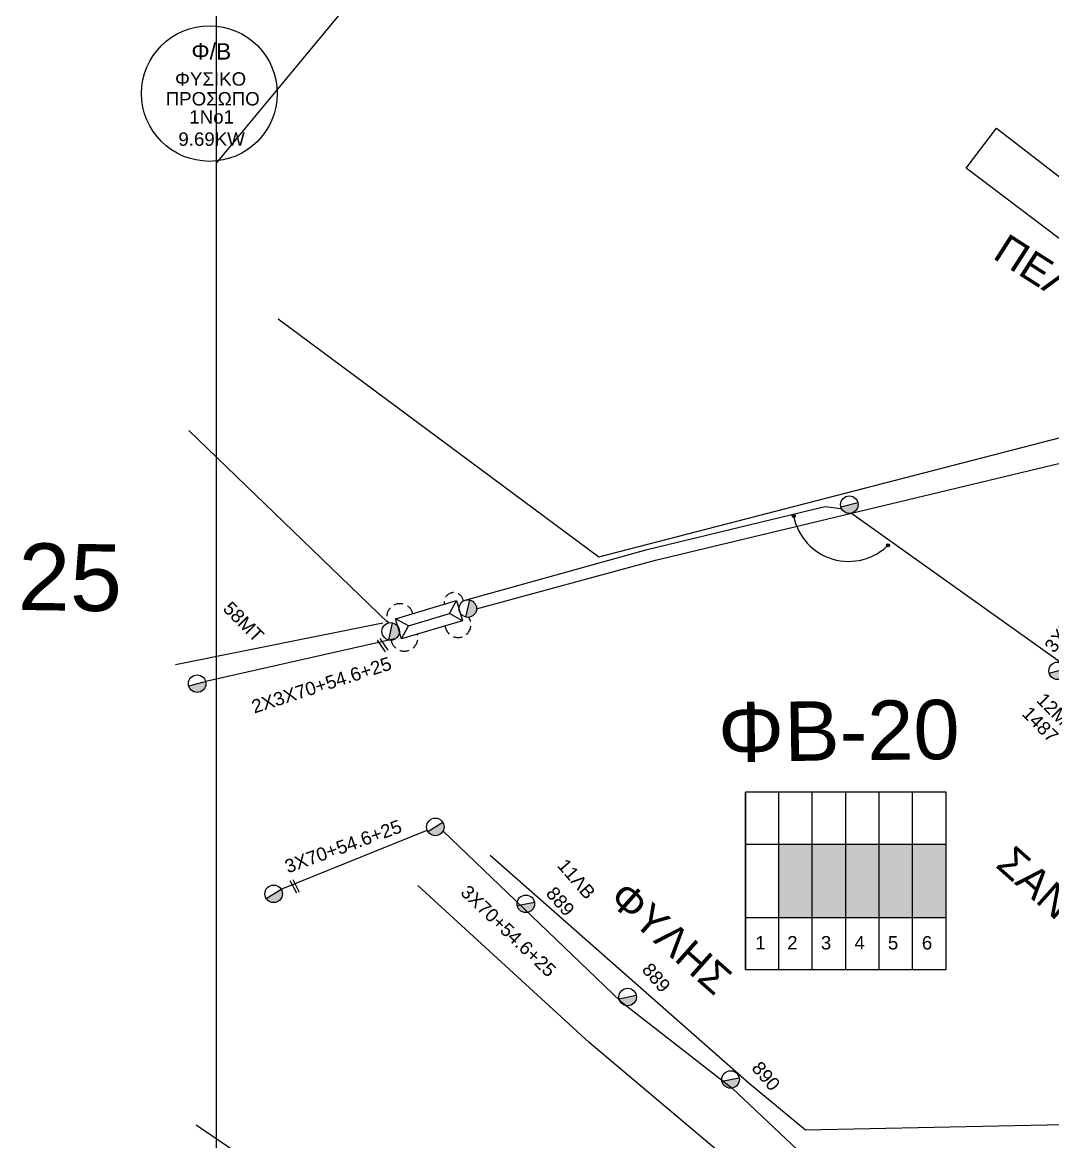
# Model space of a CAD drawing. Header units: millimetres. Extents: x 6950 to 9601, y 853 to 1951.
# Drawn here: x 6966.7 to 7105.3, y 1324.3 to 1475 of the extents above; entities that cross this region are included whole.
import ezdxf
from ezdxf.enums import TextEntityAlignment as Align

# ---------------------------------------------------------------- set-up
doc = ezdxf.new("R2010")
doc.units = ezdxf.units.MM
doc.linetypes.add('DASHED', pattern=[19.05, 12.7, -6.35])
for name, color, linetype in [('Άγνωστα', 7, 'Continuous'), ('Ασφαλειοκιβώτια Χ.Τ 6 αναχωρήσεων', 7, 'Continuous'), ('Ασφαλειοκιβώτια Χ.Τ 9 αναχωρήσεων', 7, 'Continuous'), ('Επιγραφές - Σχήματα', 7, 'Continuous'), ('Καλώδια ΧΤ   3x150AL+50XLPE', 7, 'DASHED'), ('Μηχανική τομή', 7, 'Continuous'), ('Στύλος ΦΜ', 7, 'Continuous'), ('Στύλος ΦΜ @ 1', 7, 'Continuous'), ('Συνδέσεις', 7, 'Continuous'), ('Συνεστραμμένα ΧΤ   3x70+54.6+25 AL', 7, 'SYN_LINE'), ('Συνεστραμμένα ΧΤ   4x120+25 AL', 7, 'SYN_LINE'), ('Υποσταθμός εναέριος 2 στύλων', 7, 'Continuous'), ('Υποσταθμός πόλεως', 7, 'Continuous'), ('Υπόβαθρο ΔΕΗ', 7, 'Continuous')]:
    doc.layers.add(name, color=color, linetype=linetype)
doc.styles.add('ar', font='ARIAL.TTF')
doc.styles.add('arial', font='ARIAL.TTF')
doc.styles.get("Standard").update_dxf_attribs({"font": 'ARIAL.TTF'})
doc.linetypes.add('SYN_LINE', pattern='A,0.5,-0.0001,["/\\/\\/\\/",Standard,S=0.1,R=0,X=0,Y=-0.05],-0.25', length=0.7501)

# ---------------------------------------------------------------- blocks, each defined once
blk = doc.blocks.new('ΜΗΧΑΝΙΚΗ ΤΟΜΗ')
at = {"layer": 'Μηχανική τομή', "ltscale": 40}
for p, q in [((-1.89, 0.78), (1.89, 0.78)), ((1.89, 0), (-1.89, 0))]:
    blk.add_line(p, q, dxfattribs=at)
blk = doc.blocks.new('ΥΠΑΡΧΩΝ ΤΣΙΜΕΝΤΕΝΙΟΣ ΣΤΥΛΟΣ')
at = {"layer": 'Στύλος ΦΜ'}
blk.add_hatch(color=7, dxfattribs=at).paths.add_polyline_path([(-1.29, -2.28, 0.574793), (2.62, 0, 0.268822), (1.3, 2.27)])
at = {"layer": 'Στύλος ΦΜ', "color": 7}
blk.add_line((-1.29, -2.28), (1.3, 2.27), dxfattribs=at)
blk.add_circle((0, 0), 2.62, dxfattribs=at)
at = {"layer": 'Στύλος ΦΜ', "flags": 4}
for tag, p in [('ΑΡΙΘΜΟΣ', (-4.68, 8.05)), ('ΤΥΠΟΣ', (-4.91, 3.03))]:
    blk.add_attdef(tag, p, '', height=4, dxfattribs=at)
blk = doc.blocks.new('ΥΠΟΣΤΑΘΜΟΣ ΕΝΑΕΡΙΟΣ ΕΠΙ 2 ΣΤΥΛΩΝ')
at = {"layer": 'Υποσταθμός εναέριος 2 στύλων', "linetype": 'Continuous'}
for points in [[(-11.97, -2.11, 0.574793), (-8.45, -0.07, 0.268822), (-9.64, 1.98)], [(9.68, -2.15, 0.574793), (13.19, -0.1, 0.268822), (12.01, 1.95)]]:
    blk.add_hatch(color=256, dxfattribs=at).paths.add_polyline_path(points)
for p, q in [((-11.97, -2.11), (-9.64, 1.98)), ((9.68, -2.15), (12.01, 1.95))]:
    blk.add_line(p, q, dxfattribs=at)
for centre in [(-10.81, -0.07), (10.84, -0.1)]:
    blk.add_circle(centre, 2.36, dxfattribs=at)
at = {"layer": 'Υποσταθμός πόλεως', "linetype": 'Continuous', "ltscale": 40}
blk.add_lwpolyline([(-8.57, 2.82), (8.57, 2.82), (8.57, -2.82), (-8.57, -2.82)], close=True, dxfattribs=at)
for points in [[(-5.75, 0), (-8.57, 2.82)], [(-8.57, -2.82), (-5.75, 0)], [(-5.75, 0), (5.75, 0)], [(5.75, 0), (8.57, 2.82)], [(8.57, -2.82), (5.75, 0)]]:
    blk.add_lwpolyline(points, dxfattribs=at)
at = {"layer": 'Υποσταθμός εναέριος 2 στύλων', "ltscale": 40, "flags": 1}
for tag, p in [('ΜΕΤΑΣΧΗΜΑΤΙΣΜΟΣ', (14.09, 2.51)), ('ΙΣΧΥΣ', (14.07, -0.28)), ('ΑΡΙΘΜΟΣ', (14.19, -3))]:
    blk.add_attdef(tag, p, '', height=1.8, dxfattribs=at)
blk = doc.blocks.new('ΑΣΦΑΛΕΙΟΚΙΒΩΤΙΟ ΥΠΟΣΤΑΘΜΟΥ 6 ΑΝΑΧΩΡΗΣΕΩΝ')
at = {"layer": 'Ασφαλειοκιβώτια Χ.Τ 6 αναχωρήσεων', "ltscale": 40}
for p, q in [((-23.91, 27), (23.91, 27)), ((-9.83, 27), (-9.83, -27)), ((9.83, 27), (9.83, -27)), ((-23.91, 18), (23.91, 18)), ((-23.91, 9), (23.91, 9)), ((-23.91, 0), (23.91, 0)), ((-23.91, -9), (23.91, -9)), ((-23.91, -18), (23.91, -18))]:
    blk.add_line(p, q, dxfattribs=at)
at = {"layer": 'Ασφαλειοκιβώτια Χ.Τ 6 αναχωρήσεων'}
blk.add_lwpolyline([(-23.91, -27), (23.91, -27), (23.91, 27), (-23.91, 27)], close=True, dxfattribs=at)
for s, p in [('1', (-18.47, 24.34)), ('2', (-18.47, 15.77)), ('3', (-18.47, 6.7)), ('4', (-18.47, -2.33)), ('5', (-18.47, -11.34)), ('6', (-18.47, -20.47))]:
    blk.add_text(s, height=3.6, rotation=270, dxfattribs=at).set_placement(p)
at = {"layer": 'Ασφαλειοκιβώτια Χ.Τ 6 αναχωρήσεων', "ltscale": 40}
for tag, height, p in [('ΟΝΟΜΑ', 5, (-0.27, 31.68)), ('ΚΕΙΜΕΝΟ 1', 2, (16.95, 22.41)), ('ΚΕΙΜΕΝΟ 2', 2, (16.95, 13.71)), ('ΚΕΙΜΕΝΟ 3', 2, (16.95, 4.31)), ('ΚΕΙΜΕΝΟ 4', 2, (16.95, -4.67)), ('ΚΕΙΜΕΝΟ 5', 2, (16.95, -13.51)), ('ΚΕΙΜΕΝΟ 6', 2, (16.95, -22.43)), ('ΣΧ', 2, (-0.21, -29.21))]:
    blk.add_attdef(tag, text='', height=height, dxfattribs=at).set_placement(p, align=Align.MIDDLE_CENTER)
blk = doc.blocks.new('_ΣΥΝΔΕΣΗ')
at = {"layer": 'Συνδέσεις', "linetype": 'SYN_LINE', "ltscale": 40}
blk.add_hatch(color=256, dxfattribs=at).paths.add_polyline_path([(0.5, -0.01, 1), (-0.5, -0.01, 1)])
at = {"layer": 'Συνδέσεις'}
blk.add_circle((0, -0.01), 0.5, dxfattribs=at)

msp = doc.modelspace()

# ---------------------------------------------------------------- hatches: boundary and pattern name
at = {"layer": 'Ασφαλειοκιβώτια Χ.Τ 9 αναχωρήσεων', "ltscale": 40}
for color, points in [(30, [(7072.98, 1364.33), (7068.48, 1364.33), (7068.48, 1354.51), (7072.98, 1354.51)]), (1, [(7077.48, 1364.33), (7072.98, 1364.33), (7072.98, 1354.51), (7077.48, 1354.51)]), (173, [(7081.98, 1364.33), (7077.48, 1364.33), (7077.48, 1354.51), (7081.98, 1354.51)]), (85, [(7081.98, 1354.51), (7086.48, 1354.51), (7086.48, 1364.33), (7081.98, 1364.33)]), (27, [(7090.98, 1364.33), (7086.48, 1364.33), (7086.48, 1354.51), (7090.98, 1354.51)])]:
    msp.add_hatch(color=color, dxfattribs=at).paths.add_polyline_path(points)

# ---------------------------------------------------------------- linework, layer by layer
at = {"layer": 'Άγνωστα', "color": 30}
msp.add_lwpolyline([(7027.79, 1396.02), (7051.86, 1402.58), (7078.24, 1408.91), (7114, 1417.5), (7135.05, 1422.97), (7180.91, 1434.71), (7236.81, 1447.58)], dxfattribs=at)
at = {"layer": 'Επιγραφές - Σχήματα'}
msp.add_lwpolyline([(6992.76, 898.14), (9488.75, 898.14), (9488.75, 1914.05), (6992.76, 1914.05)], close=True, dxfattribs=at)
msp.add_lwpolyline([(6987.31, 1388.55), (7015.18, 1394.17)], dxfattribs=at)
at = {"layer": 'Επιγραφές - Σχήματα', "color": 202}
msp.add_circle((6991.85, 1465.4), 9.13, dxfattribs=at)
at = {"layer": 'Επιγραφές - Σχήματα'}
msp.add_arc((7077.87, 1409.96), 7.54, 190.8933, 316.184, dxfattribs=at)
at = {"layer": 'Καλώδια ΧΤ   3x150AL+50XLPE', "color": 62, "ltscale": 0.1}
msp.add_arc((7024.73, 1396.92), 1.3, 7.4303, 191.7815, dxfattribs=at)
at = {"layer": 'Καλώδια ΧΤ   3x150AL+50XLPE', "color": 173, "ltscale": 0.1}
msp.add_arc((7017.5, 1394.94), 1.79, 14.6148, 206.2867, dxfattribs=at)
at = {"layer": 'Καλώδια ΧΤ   3x150AL+50XLPE', "color": 30, "ltscale": 0.1}
msp.add_arc((7025.31, 1393.91), 1.74, 185.301, 34.6215, dxfattribs=at)
at = {"layer": 'Καλώδια ΧΤ   3x150AL+50XLPE', "color": 1, "ltscale": 0.1}
msp.add_arc((7018.09, 1392.16), 1.82, 190.4868, 15.4162, dxfattribs=at)
at = {"layer": 'Συνεστραμμένα ΧΤ   3x70+54.6+25 AL', "color": 173, "linetype": 'SYN_LINE', "ltscale": 20}
for points in [[(7036.75, 1509.2), (6992.76, 1456.04)], [(7015.89, 1394.15), (6989.1, 1420.06)]]:
    msp.add_lwpolyline(points, dxfattribs=at)
at = {"layer": 'Συνεστραμμένα ΧΤ   3x70+54.6+25 AL', "color": 85, "linetype": 'SYN_LINE', "ltscale": 20}
msp.add_lwpolyline([(7026.28, 1397.2, -0.078236), (7026.28, 1397.2), (7050.76, 1404.01), (7072.83, 1409.37), (7074.69, 1409.81), (7076.83, 1409.56)], format="xyb", dxfattribs=at)
at = {"layer": 'Συνεστραμμένα ΧΤ   3x70+54.6+25 AL', "color": 1, "linetype": 'SYN_LINE', "ltscale": 20}
msp.add_lwpolyline([(7016.82, 1391.98), (6991.35, 1386.27)], dxfattribs=at)
at = {"layer": 'Συνεστραμμένα ΧΤ   3x70+54.6+25 AL', "color": 85, "linetype": 'SYN_LINE', "ltscale": 20}
for points in [[(7001.49, 1358.3), (7021.17, 1366.24)], [(7023.3, 1366.12), (7047.16, 1343.24), (7047.16, 1343.24), (7062.18, 1331.52), (7076.59, 1317.92)]]:
    msp.add_lwpolyline(points, dxfattribs=at)
at = {"layer": 'Συνεστραμμένα ΧΤ   4x120+25 AL', "color": 85, "linetype": 'SYN_LINE', "ltscale": 20}
msp.add_lwpolyline([(7078.24, 1408.91), (7106.62, 1388.69), (7118.8, 1378.15), (7132.21, 1366.34), (7152.24, 1349.18), (7174.59, 1327.5)], dxfattribs=at)
at = {"layer": 'Υπόβαθρο ΔΕΗ'}
msp.add_lwpolyline([(7001.09, 1435.09), (7044.26, 1403.04), (7131.72, 1425.67, 1.008412), (7131.41, 1426.82), (7093.69, 1455.35), (7097.76, 1460.74), (7140.33, 1427.85), (7170.84, 1435.29), (7113.58, 1470.89)], format="xyb", dxfattribs=at)
for points in [[(7029.61, 1362.89), (7064.54, 1332.15), (7072.05, 1325.91), (7123.99, 1326.98), (7145.82, 1329.63), (7165.38, 1333.29)], [(6990.05, 1326.6), (7005.56, 1316.04), (7018.74, 1319.19), (7022.05, 1319.67), (7031.53, 1320.82), (7040.38, 1322.45), (7060.08, 1323.2), (7042.93, 1337.66), (7019.92, 1358.79)]]:
    msp.add_lwpolyline(points, dxfattribs=at)

# ---------------------------------------------------------------- block references
at = {"layer": 'Ασφαλειοκιβώτια Χ.Τ 6 αναχωρήσεων', "xscale": 0.5, "yscale": 0.5, "zscale": 0.5, "rotation": 90}
msp.add_blockref('ΑΣΦΑΛΕΙΟΚΙΒΩΤΙΟ ΥΠΟΣΤΑΘΜΟΥ 6 ΑΝΑΧΩΡΗΣΕΩΝ', (7077.48, 1359.42), dxfattribs=at)
at = {"layer": 'Μηχανική τομή', "xscale": 0.4999999999999999, "yscale": 0.4999999999999999, "zscale": 0.4999999999999999}
for p, rotation in [((7015.32, 1391.25), 125.3262665389802), ((7003.17, 1358.58), 297.2012709841161)]:
    msp.add_blockref('ΜΗΧΑΝΙΚΗ ΤΟΜΗ', p, dxfattribs=dict(at, rotation=rotation))
at = {"layer": 'Στύλος ΦΜ @ 1', "ltscale": 40, "xscale": 0.449999999999818, "yscale": 0.449999999999818, "zscale": 0.449999999999818}
for p, rotation in [((7077.96, 1410.06), 314.8423271884067), ((7022.26, 1366.68), 331.8060337909106), ((7000.49, 1357.67), 331.8060337909106)]:
    msp.add_blockref('ΥΠΑΡΧΩΝ ΤΣΙΜΕΝΤΕΝΙΟΣ ΣΤΥΛΟΣ', p, dxfattribs=dict(at, rotation=rotation))
at = {"layer": 'Στύλος ΦΜ @ 1', "ltscale": 40}
ref = msp.add_blockref('ΥΠΑΡΧΩΝ ΤΣΙΜΕΝΤΕΝΙΟΣ ΣΤΥΛΟΣ', (6990.21, 1385.96), dxfattribs=dict(at, xscale=0.449999999999818, yscale=0.449999999999818, zscale=0.449999999999818, rotation=314.8423271884067))
ref.add_attrib('ΤΥΠΟΣ', '58ΜΤ', (6993.55, 1395.93), dxfattribs={"layer": 'Στύλος ΦΜ', "height": 1.8, "rotation": 314.8423, "flags": 4})
ref = msp.add_blockref('ΥΠΑΡΧΩΝ ΤΣΙΜΕΝΤΕΝΙΟΣ ΣΤΥΛΟΣ', (7105.99, 1387.69), dxfattribs=dict(at, xscale=0.449999999999818, yscale=0.449999999999818, zscale=0.449999999999818, rotation=314.9796564296063))
ref.add_attrib('ΤΥΠΟΣ', '12M', (7103, 1383.63), dxfattribs={"layer": 'Στύλος ΦΜ', "height": 1.8, "rotation": 314.9797, "flags": 4})
ref.add_attrib('ΑΡΙΘΜΟΣ', '1487', (7101.04, 1381.81), dxfattribs={"layer": 'Στύλος ΦΜ', "height": 1.8, "rotation": 314.9797, "flags": 4})
ref = msp.add_blockref('ΥΠΑΡΧΩΝ ΤΣΙΜΕΝΤΕΝΙΟΣ ΣΤΥΛΟΣ', (7034.43, 1356.33), dxfattribs=dict(at, xscale=0.449999999999818, yscale=0.449999999999818, zscale=0.449999999999818, rotation=310.8869469398479))
ref.add_attrib('ΤΥΠΟΣ', '11ΛΒ', (7038.55, 1361.42), dxfattribs={"layer": 'Στύλος ΦΜ', "height": 1.8, "rotation": 310.8869, "flags": 4})
ref.add_attrib('ΑΡΙΘΜΟΣ', '889', (7037.03, 1357.66), dxfattribs={"layer": 'Στύλος ΦΜ', "height": 1.8, "rotation": 310.8869, "flags": 4})
ref = msp.add_blockref('ΥΠΑΡΧΩΝ ΤΣΙΜΕΝΤΕΝΙΟΣ ΣΤΥΛΟΣ', (7048.13, 1343.79), dxfattribs=dict(at, xscale=0.449999999999818, yscale=0.449999999999818, zscale=0.449999999999818, rotation=310.8869469398479))
ref.add_attrib('ΑΡΙΘΜΟΣ', '889', (7049.93, 1347.39), dxfattribs={"layer": 'Στύλος ΦΜ', "height": 1.8, "rotation": 310.8869, "flags": 4})
ref = msp.add_blockref('ΥΠΑΡΧΩΝ ΤΣΙΜΕΝΤΕΝΙΟΣ ΣΤΥΛΟΣ', (7061.98, 1332.68), dxfattribs=dict(at, xscale=0.449999999999818, yscale=0.449999999999818, zscale=0.449999999999818, rotation=310.8869469398479))
ref.add_attrib('ΑΡΙΘΜΟΣ', '890', (7064.7, 1334.14), dxfattribs={"layer": 'Στύλος ΦΜ', "height": 1.8, "rotation": 310.8869, "flags": 4})
at = {"layer": 'Συνδέσεις', "xscale": 0.4, "yscale": 0.4, "zscale": 0.25}
for p in [(7070.48, 1408.54), (7083.17, 1404.59)]:
    msp.add_blockref('_ΣΥΝΔΕΣΗ', p, dxfattribs=at)
at = {"layer": 'Υποσταθμός εναέριος 2 στύλων', "xscale": 0.5, "yscale": 0.5, "zscale": 0.5, "rotation": 16.57080048567968}
msp.add_blockref('ΥΠΟΣΤΑΘΜΟΣ ΕΝΑΕΡΙΟΣ ΕΠΙ 2 ΣΤΥΛΩΝ', (7021.41, 1394.57), dxfattribs=at)

# ---------------------------------------------------------------- texts
at = {"ltscale": 40, "attachment_point": 1, "style": 'arial'}
for s, insert, char_height, width, rotation in [('ΠΕΛΛΗΣ', (7099.25, 1446.69), 4, 94.4586, 327.3764), ('25', (6966.19, 1404.89), 9, 94.4586, 359.1724), ('ΦΒ-20', (7060.23, 1383.44), 8, 46.4484, 0.6613), ('ΣΑΝΤΟΡΙΝΗΣ', (7100.14, 1364.39), 4, 94.4586, 318.4089), ('ΦΥΛΗΣ', (7047.99, 1359.71), 4, 94.4586, 318.4089)]:
    msp.add_mtext(s, dxfattribs=dict(at, insert=insert, char_height=char_height, width=width, rotation=rotation))
at = {"layer": 'Άγνωστα', "ltscale": 40, "char_height": 1.8, "width": 34.5395, "attachment_point": 1, "style": 'arial'}
for s, insert, rotation in [('3X70+54.6+25', (7104.08, 1391.09), 51.6831), ('\\pt19.8;2X3X70+54.6+25', (6997.34, 1383.65), 17.8072), ('\\pt19.8;3X70+54.6+25', (7001.79, 1362.11), 19.8568), ('\\pt19.8;3X70+54.6+25', (7026.75, 1359.02), 316.3149)]:
    msp.add_mtext(s, dxfattribs=dict(at, insert=insert, rotation=rotation))
at = {"layer": 'Επιγραφές - Σχήματα', "color": 1, "style": 'ar'}
for s, height, p in [('Φ/Β', 2.2, (6992.11, 1471.11)), ('ΦΥΣΙΚΟ ', 1.8, (6992.36, 1467.36)), ('1No1', 1.8, (6992.16, 1462.24)), ('9.69KW', 1.8, (6992.15, 1459.26))]:
    msp.add_text(s, height=height, dxfattribs=at).set_placement(p, align=Align.MIDDLE)
at = {"layer": 'Επιγραφές - Σχήματα', "color": 1, "insert": (6985.97, 1465.59), "char_height": 1.8, "width": 12.958, "attachment_point": 1}
msp.add_mtext('ΠΡΟΣΩΠΟ', dxfattribs=at)

doc.saveas('drawing.dxf')
